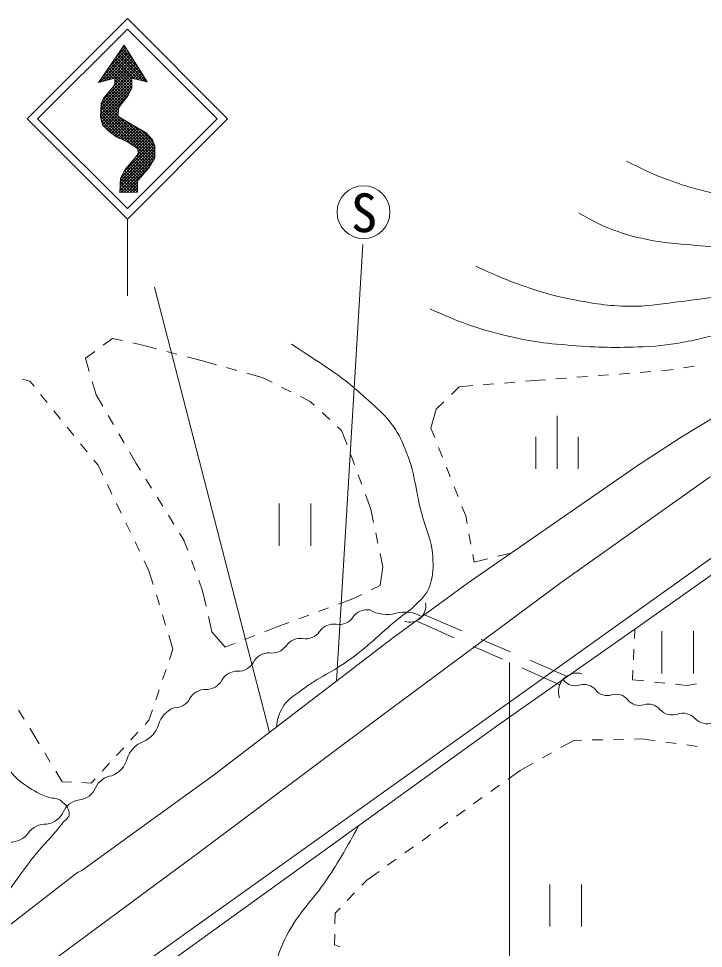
# Model space of a CAD drawing. Units: millimetres, scale not verified. Extents: x 40000 to 680000, y 20000 to 380000.
# Drawn here: x 477620 to 510010, y 272538 to 316497 of the extents above; entities that cross this region are included whole.
import ezdxf
from ezdxf.enums import TextEntityAlignment as Align

# ---------------------------------------------------------------- set-up
doc = ezdxf.new("R2010")
doc.units = ezdxf.units.MM
doc.header["$LTSCALE"] = 1000
doc.linetypes.add('CHAIN', pattern=[18.5, 12, -1.5, 3.5, -1.5])
for name, color, linetype, lineweight in [('M-BGD', 7, 'Continuous', 13), ('M-BMK', 2, 'CHAIN', 13), ('M-STR-HTXT', 7, 'Continuous', 13), ('M-STR-STRC', 7, 'Continuous', 13)]:
    doc.layers.add(name, color=color, linetype=linetype, lineweight=lineweight)
doc.styles.add('ＭＳ ゴシック', font='')
doc.styles.get('ＭＳ ゴシック').set_extended_font_data('MS Gothic')

msp = doc.modelspace()

# ---------------------------------------------------------------- linework, layer by layer
at = {"layer": 'M-BGD'}
for p, q in [((482068, 301376), (481626, 301056)), ((482529, 301275), (482068, 301376)), ((483479, 301065), (483018, 301167)), ((481221, 300763), (480780, 300443)), ((484143, 300890), (483479, 301065)), ((485109, 300635), (484626, 300762)), ((480780, 300443), (480964, 299816)), ((486256, 300332), (485593, 300507)), ((486978, 300132), (486256, 300332)), ((487941, 299865), (487460, 299999)), ((507023, 299769), (507521, 299807)), ((508020, 299845), (508322, 299868)), ((508322, 299868), (508580, 299909)), ((509074, 299985), (509569, 300062)), ((478155, 299360), (477808, 299452)), ((489145, 299532), (488423, 299732)), ((489607, 299301), (489145, 299532)), ((501591, 299349), (502234, 299402)), ((502234, 299402), (502536, 299425)), ((503034, 299463), (503533, 299501)), ((504031, 299539), (504530, 299578)), ((505029, 299616), (505527, 299654)), ((506026, 299692), (506524, 299731)), ((478350, 299120), (478155, 299360)), ((481106, 299337), (481291, 298710)), ((490501, 298854), (490054, 299077)), ((498091, 298732), (498457, 299091)), ((498457, 299091), (499100, 299144)), ((499598, 299185), (500096, 299226)), ((500595, 299267), (501093, 299308)), ((478979, 298343), (478664, 298731)), ((481291, 298710), (481606, 298169)), ((491411, 298399), (490949, 298630)), ((491605, 298220), (491411, 298399)), ((497368, 298024), (497734, 298382)), ((479608, 297566), (479294, 297954)), ((481857, 297736), (482109, 297304)), ((492339, 297541), (491972, 297880)), ((497124, 297135), (497368, 298024)), ((503087, 297716), (503087, 295216)), ((480238, 296789), (479923, 297177)), ((492900, 297022), (492706, 297201)), ((482361, 296872), (482612, 296440)), ((493153, 296338), (492900, 297022)), ((497302, 296685), (497124, 297135)), ((480867, 296012), (480553, 296400)), ((502087, 296716), (502087, 295216)), ((504087, 296716), (504087, 295216)), ((482864, 296008), (483179, 295466)), ((493501, 295401), (493327, 295869)), ((497670, 295755), (497486, 296220)), ((481377, 295383), (481182, 295623)), ((483179, 295466), (483382, 295141)), ((481603, 294915), (481377, 295383)), ((498038, 294826), (497854, 295291)), ((483646, 294717), (483910, 294292)), ((493849, 294463), (493675, 294932)), ((482038, 294014), (481820, 294465)), ((498406, 293896), (498222, 294361)), ((484175, 293868), (484439, 293443)), ((494277, 293311), (494023, 293995)), ((482473, 293114), (482256, 293564)), ((489939, 293567), (489939, 291567)), ((491439, 293567), (491439, 291567)), ((494412, 292668), (494277, 293311)), ((498768, 292981), (498590, 293431)), ((484703, 293019), (484967, 292594)), ((498832, 292630), (498768, 292981)), ((482908, 292214), (482691, 292664)), ((485232, 292170), (485434, 291845)), ((494617, 291689), (494515, 292178)), ((499013, 291646), (498923, 292138)), ((483343, 291313), (483126, 291764)), ((485434, 291845), (485618, 291348)), ((494855, 290556), (494720, 291200)), ((499168, 290803), (499103, 291154)), ((500912, 291226), (500283, 291074)), ((483787, 290395), (483561, 290863)), ((485792, 290879), (485965, 290411)), ((499797, 290956), (499168, 290803)), ((483989, 289735), (483787, 290395)), ((494721, 289690), (494855, 290556)), ((486139, 289942), (486323, 289445)), ((484281, 288779), (484135, 289257)), ((486323, 289445), (486489, 288722)), ((493433, 289067), (493852, 289270)), ((494302, 289487), (494721, 289690)), ((492749, 288814), (493433, 289067)), ((491812, 288466), (492281, 288640)), ((484573, 287823), (484427, 288301)), ((486601, 288235), (486767, 287512)), ((489722, 287690), (490406, 287944)), ((490874, 288118), (491343, 288292)), ((498226, 287225), (496430, 288028)), ((496817, 288311), (498585, 287546)), ((486767, 287512), (487389, 286779)), ((489254, 287507), (489722, 287690)), ((506744, 287184), (506763, 287632)), ((508039, 287530), (508039, 285530)), ((509539, 287530), (509539, 285530)), ((484920, 286685), (484719, 287344)), ((488323, 287144), (488789, 287325)), ((499503, 287149), (500879, 286554)), ((484754, 286191), (484920, 286685)), ((487389, 286779), (487857, 286962)), ((500509, 286205), (499139, 286817)), ((506701, 286185), (506722, 286685)), ((503219, 284994), (501422, 285797)), ((501797, 286157), (503565, 285392)), ((484434, 285244), (484594, 285718)), ((506660, 285238), (506679, 285686)), ((507195, 285182), (506660, 285238)), ((508190, 285079), (507692, 285130)), ((509222, 284971), (508687, 285027)), ((509679, 285043), (509222, 284971)), ((484114, 284297), (484274, 284770)), ((477621, 283795), (477885, 283371)), ((483787, 283330), (483954, 283823)), ((483604, 283130), (483787, 283330)), ((478150, 282947), (478299, 282708)), ((478299, 282708), (478601, 282206)), ((482928, 282394), (483266, 282762)), ((503878, 282374), (503265, 282031)), ((504250, 282382), (503878, 282374)), ((505250, 282403), (504750, 282392)), ((506250, 282423), (505750, 282413)), ((507122, 282441), (506750, 282433)), ((507733, 282358), (507122, 282441)), ((508724, 282225), (508228, 282292)), ((482252, 281657), (482590, 282025)), ((502829, 281786), (502393, 281541)), ((509715, 282091), (509219, 282158)), ((478859, 281778), (479117, 281349)), ((479375, 280921), (479677, 280419)), ((481576, 280920), (481914, 281289)), ((501345, 280952), (500768, 280540)), ((501957, 281296), (501345, 280952)), ((481054, 280352), (481238, 280552)), ((479677, 280419), (480116, 280398)), ((480615, 280374), (481054, 280352)), ((500361, 280249), (499955, 279958)), ((499548, 279667), (499141, 279376)), ((498735, 279086), (498328, 278795)), ((497921, 278504), (497515, 278213)), ((497108, 277922), (496701, 277631)), ((496294, 277340), (495888, 277050)), ((495481, 276759), (495074, 276468)), ((494668, 276177), (494091, 275764)), ((494091, 275764), (493860, 275523)), ((502740, 275566), (502740, 273566)), ((504240, 275566), (504240, 273566)), ((493514, 275162), (493168, 274801)), ((492822, 274440), (492591, 274198)), ((492591, 274198), (492584, 273704)), ((492576, 273204), (492569, 272709)), ((492569, 272709), (492806, 272613))]:
    msp.add_line(p, q, dxfattribs=at)
for points in [[(476464, 273079), (480405, 276133), (480617, 276218), (486888, 280756), (495362, 287245), (496066, 287761), (496430, 288028), (498836, 289790), (506929, 295389), (508963, 296704), (512734, 298994)], [(374785, 254249), (392761, 253754), (412895, 253213), (419210, 253046), (431714, 252713), (441972, 252506), (444218, 252507), (446253, 252550), (447567, 252636), (449686, 252891), (451169, 253146), (452653, 253486), (454433, 253953), (456848, 254759), (459645, 255863), (460620, 256329), (463925, 258154), (465154, 258832), (466552, 259723), (478162, 267909), (483755, 271981), (511085, 291491), (516721, 294673)], [(506763, 287632), (511509, 290983), (512625, 291611)], [(413361, 252619), (429510, 252203), (433749, 251993), (442184, 251870), (443879, 251871), (447525, 252000), (449305, 252213), (450915, 252468), (453204, 252935), (454602, 253317), (456510, 253954), (458289, 254633), (460027, 255354), (461341, 256033), (462315, 256585), (465239, 258366), (466595, 259172), (473586, 264050), (478544, 267485), (481298, 269394), (500267, 283082), (506763, 287632)]]:
    msp.add_lwpolyline(points, dxfattribs=at)
for centre, radius, start, end in [((496130, 288711), 748, 249.7724, 12.9231), ((494097, 287747), 801, 80.735, 145.6189), ((495031, 289937), 1614, 240.0801, 285.4706), ((495893, 286825), 1614, 60.0801, 105.4706), ((492775, 288651), 801, 260.735, 325.6189), ((491195, 287975), 801, 260.735, 325.6189), ((492517, 287070), 801, 80.735, 145.6189), ((490937, 286394), 801, 80.735, 145.6189), ((489615, 287299), 801, 260.735, 325.6189), ((489454, 285693), 816, 87.7141, 151.9777), ((488013, 286460), 816, 267.7141, 331.9777), ((487948, 284829), 816, 87.7141, 151.9777), ((504037, 284671), 880, 74.1478, 199.2684), ((486507, 285595), 816, 267.7141, 331.9777), ((503937, 285648), 694, 218.0857, 287.926), ((504364, 284327), 694, 38.0857, 107.9261), ((486442, 283965), 816, 87.7141, 151.9777), ((505457, 285183), 694, 218.0857, 287.926), ((505884, 283862), 694, 38.0857, 107.9261), ((485001, 284731), 816, 267.7141, 331.9777), ((506977, 284719), 694, 218.0857, 287.926), ((507405, 283398), 694, 38.0857, 107.9261), ((485431, 282755), 1250, 111.7051, 163.3906), ((508531, 284372), 796, 223.2579, 288.3392), ((509032, 282860), 796, 43.2579, 108.3392), ((483035, 283469), 1250, 291.7051, 343.3906), ((510192, 283951), 796, 223.2579, 288.3392), ((483960, 281147), 1250, 111.7051, 163.3906), ((481564, 281861), 1250, 291.7051, 343.3906), ((482153, 279731), 977, 97.4412, 156.0324), ((480367, 280525), 977, 277.4412, 336.0324), ((480620, 278587), 977, 97.4412, 156.0324), ((478834, 279381), 977, 277.4412, 336.0324), ((478905, 277392), 1021, 86.8936, 144.2008), ((477250, 278586), 1021, 266.8936, 324.2008)]:
    msp.add_arc(centre, radius, start, end, dxfattribs=at)
for points, knots in [([(506371, 309757), (507280, 309300), (507565, 309165), (508364, 308868), (509283, 308528), (509819, 308381), (510780, 308191), (511713, 308007), (512246, 307913), (513196, 307896), (514125, 307878), (514654, 307871), (515570, 308024), (517502, 308348), (518540, 308747), (520444, 309213), (521255, 309412), (521690, 309633), (522520, 309723), (523261, 309803), (523684, 309808), (524428, 309766), (525129, 309726), (525526, 309679), (526208, 309513), (527068, 309303), (527558, 309187), (528370, 308835), (530707, 307823), (531773, 306783), (533967, 305490), (535040, 304857), (535631, 304482), (536722, 303880), (537714, 303333), (538274, 303028), (539309, 302568), (540396, 302084), (541024, 301855), (542149, 301467), (543308, 301067), (543967, 300864), (545159, 300578), (546675, 300214), (547243, 300166), (549101, 299944)], [0, 0, 0, 0, 1, 1, 1, 2, 2, 2, 3, 3, 3, 4, 4, 4, 5, 5, 5, 6, 6, 6, 7, 7, 7, 8, 8, 8, 9, 9, 9, 10, 10, 10, 11, 11, 11, 12, 12, 12, 13, 13, 13, 14, 14, 14, 15, 15, 15, 15]), ([(504123, 307300), (504864, 306888), (505101, 306748), (505772, 306500), (506351, 306285), (506687, 306188), (507293, 306065), (507839, 305954), (508149, 305909), (508704, 305859), (510108, 305734), (510899, 305647), (512307, 305691), (513302, 305722), (513864, 305725), (514850, 305862), (516635, 306110), (517620, 306351), (519385, 306712), (520664, 306973), (521354, 307263), (522649, 307434), (523356, 307528), (523758, 307591), (524471, 307562), (525040, 307539), (525364, 307502), (525912, 307351), (526766, 307115), (527232, 306927), (528032, 306546), (530083, 305570), (531061, 304706), (533035, 303582), (534008, 303028), (534537, 302688), (535536, 302184), (537237, 301327), (538191, 300824), (539988, 300194), (544821, 298499), (547652, 297924), (552621, 296682), (553922, 296357), (554678, 296285), (555969, 295921), (556836, 295676), (557344, 295595), (558174, 295244), (558706, 295019), (559016, 294899), (559488, 294566), (559911, 294268), (560181, 294121), (560506, 293719), (560697, 293483), (560795, 293330), (560888, 293041), (560968, 292788), (560966, 292626), (560930, 292363), (560815, 291517), (560646, 291043), (560253, 290286), (559722, 289262), (559301, 288759), (558686, 287784), (557834, 286433), (557243, 285744), (556496, 284333), (555939, 283280), (555597, 282688), (555252, 281548), (554919, 280448), (554977, 279763), (555029, 278615), (555055, 278052), (555065, 277840), (555160, 277178)], [0, 0, 0, 0, 1, 1, 1, 2, 2, 2, 3, 3, 3, 4, 4, 4, 5, 5, 5, 6, 6, 6, 7, 7, 7, 8, 8, 8, 9, 9, 9, 10, 10, 10, 11, 11, 11, 12, 12, 12, 13, 13, 13, 14, 14, 14, 15, 15, 15, 16, 16, 16, 17, 17, 17, 18, 18, 18, 19, 19, 19, 20, 20, 20, 21, 21, 21, 22, 22, 22, 23, 23, 23, 24, 24, 24, 25, 25, 25, 26, 26, 26, 26]), ([(499248, 304794), (500328, 304297), (500651, 304142), (501589, 303826), (502445, 303537), (502932, 303380), (503820, 303214), (504859, 303020), (505450, 302916), (506506, 302898), (507354, 302883), (507827, 302988), (508669, 303086), (509347, 303164), (509725, 303222), (510401, 303317), (514685, 303914), (516079, 304274), (521293, 305314)], [0, 0, 0, 0, 1, 1, 1, 2, 2, 2, 3, 3, 3, 4, 4, 4, 5, 5, 5, 6, 6, 6, 6]), ([(513483, 299386), (513453, 299772), (513446, 299871), (513424, 300183), (513393, 300653), (513635, 301008), (513355, 301388), (513256, 301523), (513168, 301587), (513010, 301645), (512638, 301780), (512398, 301760), (512003, 301753), (511354, 301743), (510998, 301618), (510363, 301487), (509944, 301400), (509717, 301313), (509294, 301239), (508470, 301095), (508004, 301015), (507168, 300982), (505832, 300930), (505079, 300943), (503746, 301046), (502429, 301149), (501686, 301252), (500404, 301575), (499061, 301912), (498568, 302129), (497066, 302770)], [0, 0, 0, 0, 1, 1, 1, 2, 2, 2, 3, 3, 3, 4, 4, 4, 5, 5, 5, 6, 6, 6, 7, 7, 7, 8, 8, 8, 9, 9, 9, 10, 10, 10, 10]), ([(489811, 283004), (489860, 283374), (489906, 283545), (490065, 283852), (490296, 284299), (490596, 284438), (490997, 284742), (491856, 285396), (492461, 285584), (493328, 286227), (494308, 286955), (494774, 287467), (495721, 288236), (495924, 288401), (496073, 288453), (496251, 288644), (496617, 289037), (496942, 289216), (497093, 289732), (497240, 290238), (497242, 290550), (497207, 291076), (497152, 291907), (496881, 292334), (496674, 293140), (496373, 294314), (496373, 295028), (495908, 296147), (495698, 296653), (495557, 296935), (495230, 297375), (494880, 297845), (494596, 298034), (494170, 298435), (492883, 299643), (492278, 299946), (490523, 301103)], [0, 0, 0, 0, 1, 1, 1, 2, 2, 2, 3, 3, 3, 4, 4, 4, 5, 5, 5, 6, 6, 6, 7, 7, 7, 8, 8, 8, 9, 9, 9, 10, 10, 10, 11, 11, 11, 12, 12, 12, 12]), ([(476460, 273076), (476573, 273767), (476642, 274022), (476861, 274595), (477187, 275447), (477574, 275830), (478105, 276572), (478654, 277339), (479095, 277663), (479661, 278417), (479809, 278615), (480044, 278699), (480014, 278945), (479982, 279202), (479848, 279333), (479648, 279498), (479422, 279685), (479198, 279599), (478927, 279715), (478487, 279904), (478247, 280037), (477856, 280315), (477469, 280590), (477294, 280810), (477019, 281196), (476552, 281852), (476436, 282310), (476116, 283048), (475863, 283630), (475769, 283976), (475553, 284573), (475353, 285122), (475311, 285459), (475049, 285981), (474782, 286514), (474656, 286847), (474242, 287277), (473956, 287574), (473759, 287739), (473368, 287869), (472982, 287998), (472738, 287960), (472331, 287973), (471304, 288004), (470874, 287786), (469754, 287440)], [0, 0, 0, 0, 1, 1, 1, 2, 2, 2, 3, 3, 3, 4, 4, 4, 5, 5, 5, 6, 6, 6, 7, 7, 7, 8, 8, 8, 9, 9, 9, 10, 10, 10, 11, 11, 11, 12, 12, 12, 13, 13, 13, 14, 14, 14, 15, 15, 15, 15]), ([(492589, 266957), (491884, 267317), (491607, 267451), (491090, 267915), (490609, 268347), (490343, 268621), (490030, 269186), (489793, 269612), (489704, 269889), (489648, 270373), (489584, 270918), (489629, 271243), (489774, 271772), (489949, 272409), (490088, 272763), (490409, 273340), (491025, 274449), (491628, 274903), (492315, 275969), (492900, 276877), (493087, 277206), (493714, 278353)], [0, 0, 0, 0, 1, 1, 1, 2, 2, 2, 3, 3, 3, 4, 4, 4, 5, 5, 5, 6, 6, 6, 7, 7, 7, 7])]:
    msp.add_open_spline(points, degree=3, knots=knots, dxfattribs=at)
at = {"layer": 'M-BMK'}
msp.add_lwpolyline([(550213, 277655), (549897, 279140), (549463, 280590), (548097, 283790), (546522, 286614), (544323, 289413), (540498, 292371), (537390, 294579), (534558, 295962), (530908, 297395), (526667, 298387), (524018, 298720), (521985, 298770), (519410, 298362), (516178, 297545), (513762, 296679), (510287, 294804), (503280, 289830), (494790, 283540), (486200, 277099), (478710, 271575), (472331, 266848)], dxfattribs=at)
at = {"layer": 'M-STR-HTXT'}
msp.add_line((500832, 286061), (500832, 259879), dxfattribs=at)
at = {"layer": 'M-STR-STRC'}
for p, q in [((478026, 311759), (482764, 316497)), ((482764, 316497), (487502, 311759)), ((478521, 311759), (482764, 316002)), ((482764, 316002), (487007, 311759)), ((482526, 315123), (482623, 315220)), ((481467, 313499), (482841, 314873)), ((481609, 313782), (482787, 314960)), ((481660, 313550), (482896, 314786)), ((481915, 314229), (482732, 315047)), ((482220, 314676), (482677, 315133)), ((483489, 313553), (482279, 314762)), ((483674, 313509), (482337, 314846)), ((483502, 313823), (482394, 314930)), ((483262, 314204), (482451, 315014)), ((483022, 314585), (482509, 315098)), ((482783, 314966), (482566, 315182)), ((481853, 313602), (482950, 314699)), ((482973, 313362), (481992, 314342)), ((482046, 313653), (483005, 314613)), ((482973, 313503), (482049, 314426)), ((482973, 313645), (482107, 314510)), ((482116, 313299), (483169, 314352)), ((483119, 313640), (482164, 314594)), ((482167, 313633), (483060, 314526)), ((482173, 313497), (483114, 314439)), ((483304, 313597), (482222, 314678)), ((481518, 312277), (483333, 314092)), ((481523, 312424), (483278, 314178)), ((481603, 312645), (483223, 314265)), ((481989, 313638), (481705, 313922)), ((482101, 313668), (481762, 314006)), ((482883, 313028), (481820, 314090)), ((482927, 313124), (481877, 314174)), ((482972, 313221), (481935, 314258)), ((483041, 313658), (483387, 314005)), ((483155, 313631), (483442, 313918)), ((481431, 313489), (481418, 313502)), ((481543, 313519), (481475, 313586)), ((481507, 311983), (482973, 313449)), ((481512, 312130), (482973, 313590)), ((481654, 313549), (481533, 313670)), ((481766, 313579), (481590, 313754)), ((481878, 313608), (481648, 313838)), ((482838, 312931), (482169, 313600)), ((482789, 312838), (482175, 313453)), ((483270, 313604), (483496, 313831)), ((483384, 313578), (483551, 313744)), ((483499, 313551), (483606, 313658)), ((483613, 313524), (483660, 313571)), ((481503, 311838), (482973, 313307)), ((481531, 311724), (482924, 313117)), ((482470, 312450), (481891, 313030)), ((482534, 312528), (481955, 313106)), ((482598, 312605), (482020, 313183)), ((482662, 312683), (482085, 313260)), ((482725, 312760), (482141, 313345)), ((481559, 311611), (482803, 312855)), ((484065, 310148), (481592, 312621)), ((482335, 312020), (481638, 312717)), ((482343, 312153), (481696, 312800)), ((482361, 312277), (481761, 312876)), ((482412, 312367), (481826, 312953)), ((483941, 309707), (481513, 312135)), ((483995, 309794), (481518, 312271)), ((484048, 309882), (481523, 312408)), ((484064, 310008), (481546, 312526)), ((481587, 311497), (482353, 312263)), ((478026, 311759), (482764, 307021)), ((478521, 311759), (482764, 307516)), ((482642, 310722), (481503, 311862)), ((482986, 310520), (481508, 311998)), ((482388, 310835), (481542, 311682)), ((481647, 311416), (482340, 312109)), ((481717, 311345), (482331, 311959)), ((481788, 311274), (482370, 311856)), ((481859, 311204), (482451, 311796)), ((481935, 311138), (482540, 311743)), ((482014, 311076), (482629, 311691)), ((482764, 307516), (487007, 311759)), ((482764, 307021), (487502, 311759)), ((481978, 311104), (481588, 311494)), ((482093, 311014), (482718, 311638)), ((482172, 310951), (482807, 311586)), ((482256, 310894), (482896, 311533)), ((482354, 310850), (482985, 311481)), ((482452, 310807), (483074, 311429)), ((482550, 310763), (483163, 311376)), ((482648, 310720), (483254, 311326)), ((484066, 310288), (482714, 311640)), ((482745, 310676), (483345, 311275)), ((484067, 310429), (483058, 311438)), ((484013, 310625), (483385, 311253)), ((482831, 310620), (483435, 311225)), ((482917, 310565), (483526, 311174)), ((483003, 310509), (483617, 311123)), ((483089, 310454), (483696, 311061)), ((483175, 310398), (483764, 310987)), ((483258, 310340), (483831, 310913)), ((483268, 310208), (483899, 310839)), ((482427, 308802), (484067, 310442)), ((482438, 308954), (484038, 310554)), ((482600, 309258), (484001, 310658)), ((483169, 309969), (483964, 310763)), ((482408, 308359), (484064, 310015)), ((482415, 308507), (484065, 310157)), ((482421, 308654), (484066, 310300)), ((483714, 309367), (483145, 309936)), ((483779, 309444), (483206, 310017)), ((483887, 309619), (483265, 310241)), ((483833, 309531), (483267, 310098)), ((482464, 308274), (484009, 309819)), ((483326, 308907), (482755, 309478)), ((483391, 308984), (482820, 309554)), ((483455, 309061), (482886, 309630)), ((483520, 309137), (482951, 309706)), ((483585, 309214), (483017, 309782)), ((483650, 309291), (483082, 309858)), ((483237, 308289), (482485, 309042)), ((483247, 308421), (482534, 309134)), ((483248, 308561), (482583, 309226)), ((482609, 308276), (483785, 309453)), ((483250, 308701), (482632, 309318)), ((483261, 308831), (482689, 309402)), ((482821, 308281), (482422, 308680)), ((482960, 308284), (482428, 308815)), ((483098, 308286), (482435, 308949)), ((482753, 308279), (483251, 308777)), ((482897, 308282), (483249, 308634)), ((482405, 308272), (482404, 308273)), ((482544, 308275), (482410, 308409)), ((482682, 308278), (482416, 308544)), ((483042, 308285), (483247, 308491)), ((483186, 308288), (483246, 308348)), ((482764, 307021), (482764, 303386)), ((492664, 285179), (493895, 305818)), ((489488, 282747), (484047, 303800))]:
    msp.add_line(p, q, dxfattribs=at)
msp.add_lwpolyline([(481404, 313482), (482608, 315244), (483703, 313502), (482973, 313675), (482973, 313223), (482804, 312856), (482435, 312407), (482349, 312256), (482327, 311891), (482435, 311805), (483165, 311375), (483661, 311099), (483960, 310773), (484067, 310472), (484064, 309907), (483781, 309446), (483315, 308894), (483251, 308819), (483245, 308289), (482404, 308272), (482434, 308946), (482658, 309366), (483119, 309902), (483275, 310109), (483258, 310345), (482740, 310679), (482233, 310904), (481888, 311175), (481594, 311469), (481502, 311843), (481525, 312482), (481652, 312747), (482113, 313294), (482176, 313409), (482165, 313685)], close=True, dxfattribs=at)
msp.add_circle((493932, 307345), 1250, dxfattribs=at)

# ---------------------------------------------------------------- texts
at = {"layer": 'M-STR-STRC', "style": 'ＭＳ ゴシック'}
msp.add_text('S', height=1833, dxfattribs=at).set_placement((493960, 307317), align=Align.MIDDLE_CENTER)

doc.saveas('drawing.dxf')
